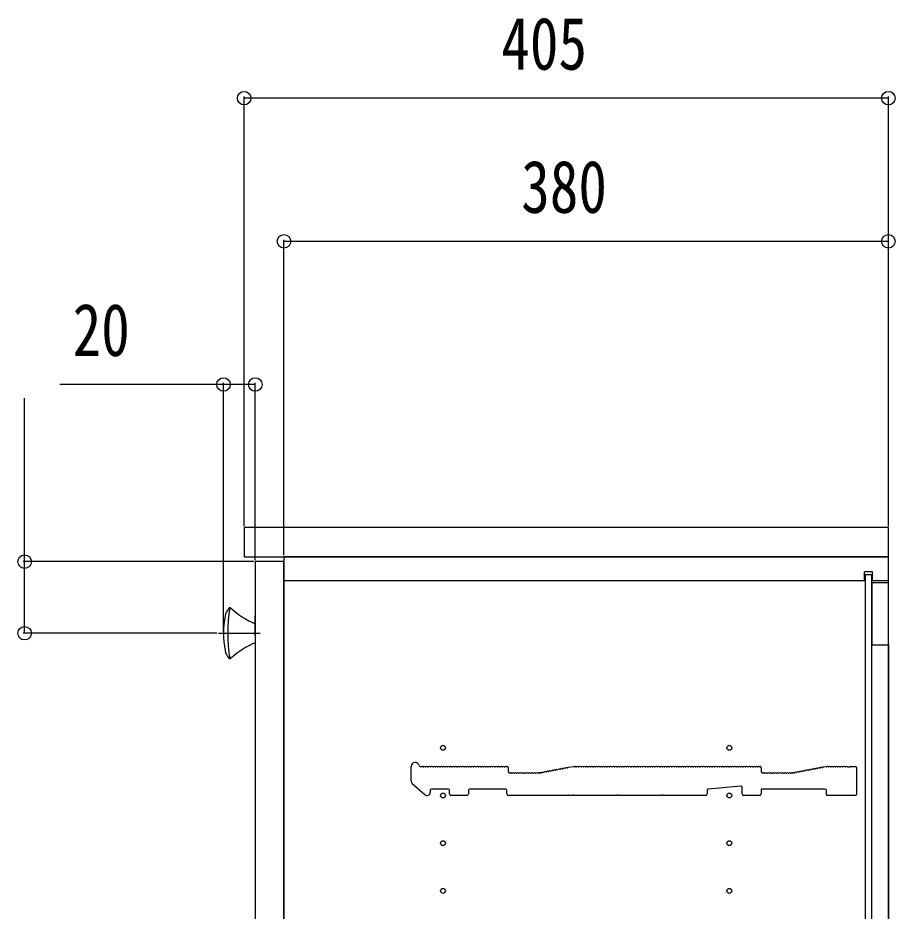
# Model space of a CAD drawing. Units: millimetres, scale not verified. Extents: x -4205 to 4205, y -2970 to 2970.
# Drawn here: x -1196 to -645, y -1588 to -1026 of the extents above; entities that cross this region are included whole.
import ezdxf
from ezdxf.enums import TextEntityAlignment as Align

# ---------------------------------------------------------------- set-up
doc = ezdxf.new("R2010")
doc.units = ezdxf.units.MM
doc.header["$LTSCALE"] = 20
for name, color, linetype in [('0-2_YKK_11', 7, 'Continuous'), ('0-3_YKK_12', 2, 'Continuous'), ('0-4_YKK_13', 4, 'Continuous'), ('0-5_YKK_D', 6, 'Continuous')]:
    doc.layers.add(name, color=color, linetype=linetype)
doc.styles.add('ＭＳ ゴシック', font='')
doc.styles.get('ＭＳ ゴシック').set_extended_font_data('MS Gothic')

msp = doc.modelspace()

# ---------------------------------------------------------------- linework, layer by layer
at = {"layer": '0-2_YKK_11'}
for p, q in [((-948.98, -1506.09), (-948.98, -1496.7)), ((-943.36, -1496.7), (-941.98, -1496.7)), ((-941.42, -1496.9), (-941.04, -1496.9)), ((-939.92, -1496.9), (-939.54, -1496.9)), ((-938.42, -1496.9), (-938.04, -1496.9)), ((-936.92, -1496.9), (-936.54, -1496.9)), ((-935.42, -1496.9), (-935.04, -1496.9)), ((-933.92, -1496.9), (-933.54, -1496.9)), ((-932.42, -1496.9), (-932.04, -1496.9)), ((-930.92, -1496.9), (-930.54, -1496.9)), ((-929.42, -1496.9), (-929.04, -1496.9)), ((-927.92, -1496.9), (-927.54, -1496.9)), ((-926.42, -1496.9), (-926.04, -1496.9)), ((-924.92, -1496.9), (-924.54, -1496.9)), ((-923.42, -1496.9), (-923.04, -1496.9)), ((-921.92, -1496.9), (-921.54, -1496.9)), ((-920.42, -1496.9), (-920.04, -1496.9)), ((-918.92, -1496.9), (-918.54, -1496.9)), ((-917.42, -1496.9), (-917.04, -1496.9)), ((-915.92, -1496.9), (-915.54, -1496.9)), ((-914.42, -1496.9), (-914.04, -1496.9)), ((-912.92, -1496.9), (-912.54, -1496.9)), ((-911.42, -1496.9), (-911.04, -1496.9)), ((-909.92, -1496.9), (-909.54, -1496.9)), ((-908.42, -1496.9), (-908.04, -1496.9)), ((-906.92, -1496.9), (-906.54, -1496.9)), ((-905.42, -1496.9), (-905.04, -1496.9)), ((-903.92, -1496.9), (-903.54, -1496.9)), ((-902.42, -1496.9), (-902.04, -1496.9)), ((-900.92, -1496.9), (-900.54, -1496.9)), ((-899.42, -1496.9), (-899.04, -1496.9)), ((-897.92, -1496.9), (-897.54, -1496.9)), ((-896.42, -1496.9), (-896.04, -1496.9)), ((-894.92, -1496.9), (-894.54, -1496.9)), ((-893.42, -1496.9), (-893.04, -1496.9)), ((-891.92, -1496.9), (-891.54, -1496.9)), ((-890.42, -1496.9), (-890.04, -1496.9)), ((-889.48, -1496.7), (-888.68, -1496.7)), ((-887.98, -1497.4), (-887.98, -1500)), ((-859.82, -1499.35), (-859.44, -1499.28)), ((-858.35, -1499.07), (-857.97, -1499)), ((-856.87, -1498.79), (-856.5, -1498.72)), ((-855.4, -1498.51), (-855.02, -1498.44)), ((-853.93, -1498.23), (-853.55, -1498.16)), ((-852.45, -1497.95), (-852.08, -1497.88)), ((-850.98, -1497.67), (-850.6, -1497.59)), ((-845.42, -1496.9), (-845.04, -1496.9)), ((-843.92, -1496.9), (-843.54, -1496.9)), ((-842.42, -1496.9), (-842.04, -1496.9)), ((-840.92, -1496.9), (-840.54, -1496.9)), ((-839.42, -1496.9), (-839.04, -1496.9)), ((-837.92, -1496.9), (-837.54, -1496.9)), ((-836.42, -1496.9), (-836.04, -1496.9)), ((-834.92, -1496.9), (-834.54, -1496.9)), ((-833.42, -1496.9), (-833.04, -1496.9)), ((-831.92, -1496.9), (-831.54, -1496.9)), ((-830.42, -1496.9), (-830.04, -1496.9)), ((-828.92, -1496.9), (-828.54, -1496.9)), ((-827.42, -1496.9), (-827.04, -1496.9)), ((-825.92, -1496.9), (-825.54, -1496.9)), ((-824.42, -1496.9), (-824.04, -1496.9)), ((-822.92, -1496.9), (-822.54, -1496.9)), ((-821.42, -1496.9), (-821.04, -1496.9)), ((-819.92, -1496.9), (-819.54, -1496.9)), ((-818.42, -1496.9), (-818.04, -1496.9)), ((-816.92, -1496.9), (-816.54, -1496.9)), ((-815.42, -1496.9), (-815.04, -1496.9)), ((-813.92, -1496.9), (-813.54, -1496.9)), ((-812.42, -1496.9), (-812.04, -1496.9)), ((-810.92, -1496.9), (-810.54, -1496.9)), ((-809.42, -1496.9), (-809.04, -1496.9)), ((-807.92, -1496.9), (-807.54, -1496.9)), ((-806.42, -1496.9), (-806.04, -1496.9)), ((-804.92, -1496.9), (-804.54, -1496.9)), ((-803.42, -1496.9), (-803.04, -1496.9)), ((-801.92, -1496.9), (-801.54, -1496.9)), ((-800.42, -1496.9), (-800.04, -1496.9)), ((-798.92, -1496.9), (-798.54, -1496.9)), ((-797.42, -1496.9), (-797.04, -1496.9)), ((-795.92, -1496.9), (-795.54, -1496.9)), ((-794.42, -1496.9), (-794.04, -1496.9)), ((-792.92, -1496.9), (-792.54, -1496.9)), ((-791.42, -1496.9), (-791.04, -1496.9)), ((-789.92, -1496.9), (-789.54, -1496.9)), ((-788.42, -1496.9), (-788.04, -1496.9)), ((-786.92, -1496.9), (-786.54, -1496.9)), ((-785.42, -1496.9), (-785.04, -1496.9)), ((-783.92, -1496.9), (-783.54, -1496.9)), ((-782.42, -1496.9), (-782.04, -1496.9)), ((-780.92, -1496.9), (-780.54, -1496.9)), ((-779.42, -1496.9), (-779.04, -1496.9)), ((-777.92, -1496.9), (-777.54, -1496.9)), ((-776.42, -1496.9), (-776.04, -1496.9)), ((-774.92, -1496.9), (-774.54, -1496.9)), ((-773.42, -1496.9), (-773.04, -1496.9)), ((-771.92, -1496.9), (-771.54, -1496.9)), ((-770.42, -1496.9), (-770.04, -1496.9)), ((-768.92, -1496.9), (-768.54, -1496.9)), ((-767.42, -1496.9), (-767.04, -1496.9)), ((-765.92, -1496.9), (-765.54, -1496.9)), ((-764.42, -1496.9), (-764.04, -1496.9)), ((-762.92, -1496.9), (-762.54, -1496.9)), ((-761.42, -1496.9), (-761.04, -1496.9)), ((-759.92, -1496.9), (-759.54, -1496.9)), ((-758.42, -1496.9), (-758.04, -1496.9)), ((-756.92, -1496.9), (-756.54, -1496.9)), ((-755.42, -1496.9), (-755.04, -1496.9)), ((-753.92, -1496.9), (-753.54, -1496.9)), ((-752.42, -1496.9), (-752.04, -1496.9)), ((-750.92, -1496.9), (-750.54, -1496.9)), ((-749.42, -1496.9), (-749.04, -1496.9)), ((-747.92, -1496.9), (-747.54, -1496.9)), ((-746.42, -1496.9), (-746.04, -1496.9)), ((-744.92, -1496.9), (-744.54, -1496.9)), ((-743.42, -1496.9), (-743.04, -1496.9)), ((-741.92, -1496.9), (-741.54, -1496.9)), ((-740.42, -1496.9), (-740.04, -1496.9)), ((-738.92, -1496.9), (-738.54, -1496.9)), ((-737.42, -1496.9), (-737.04, -1496.9)), ((-735.92, -1496.9), (-735.54, -1496.9)), ((-734.42, -1496.9), (-734.04, -1496.9)), ((-732.92, -1496.9), (-732.54, -1496.9)), ((-731.42, -1496.9), (-731.04, -1496.9)), ((-730.48, -1496.7), (-729.68, -1496.7)), ((-728.98, -1497.4), (-728.98, -1500)), ((-700.82, -1499.35), (-700.44, -1499.28)), ((-699.35, -1499.07), (-698.97, -1499)), ((-697.87, -1498.79), (-697.5, -1498.72)), ((-696.4, -1498.51), (-696.02, -1498.44)), ((-694.93, -1498.23), (-694.55, -1498.16)), ((-693.45, -1497.95), (-693.08, -1497.88)), ((-691.98, -1497.67), (-691.6, -1497.59)), ((-690.5, -1497.39), (-690.13, -1497.31)), ((-689.62, -1497.01), (-688.05, -1496.71)), ((-687.91, -1496.7), (-687.48, -1496.7)), ((-686.92, -1496.9), (-686.54, -1496.9)), ((-685.42, -1496.9), (-685.04, -1496.9)), ((-683.92, -1496.9), (-683.54, -1496.9)), ((-682.42, -1496.9), (-682.04, -1496.9)), ((-680.92, -1496.9), (-680.54, -1496.9)), ((-679.42, -1496.9), (-679.04, -1496.9)), ((-677.92, -1496.9), (-677.54, -1496.9)), ((-676.42, -1496.9), (-676.04, -1496.9)), ((-672.48, -1496.7), (-669.68, -1496.7)), ((-668.98, -1497.4), (-668.98, -1514.3)), ((-887.28, -1500.7), (-886.48, -1500.7)), ((-885.92, -1500.9), (-885.54, -1500.9)), ((-884.42, -1500.9), (-884.04, -1500.9)), ((-882.92, -1500.9), (-882.54, -1500.9)), ((-881.42, -1500.9), (-881.04, -1500.9)), ((-879.92, -1500.9), (-879.54, -1500.9)), ((-878.42, -1500.9), (-878.04, -1500.9)), ((-876.92, -1500.9), (-876.54, -1500.9)), ((-875.42, -1500.9), (-875.04, -1500.9)), ((-873.92, -1500.9), (-873.54, -1500.9)), ((-872.42, -1500.9), (-872.04, -1500.9)), ((-870.92, -1500.9), (-870.54, -1500.9)), ((-869.42, -1500.9), (-869.04, -1500.9)), ((-868.48, -1500.7), (-868.05, -1500.7)), ((-868.05, -1500.7), (-868.48, -1500.7)), ((-867.19, -1500.75), (-866.81, -1500.68)), ((-865.71, -1500.47), (-865.34, -1500.4)), ((-864.24, -1500.19), (-863.87, -1500.12)), ((-862.77, -1499.91), (-862.39, -1499.84)), ((-861.29, -1499.63), (-860.92, -1499.56)), ((-728.28, -1500.7), (-727.48, -1500.7)), ((-726.92, -1500.9), (-726.54, -1500.9)), ((-725.42, -1500.9), (-725.04, -1500.9)), ((-723.92, -1500.9), (-723.54, -1500.9)), ((-722.42, -1500.9), (-722.04, -1500.9)), ((-720.92, -1500.9), (-720.54, -1500.9)), ((-719.42, -1500.9), (-719.04, -1500.9)), ((-717.92, -1500.9), (-717.54, -1500.9)), ((-716.42, -1500.9), (-716.04, -1500.9)), ((-714.92, -1500.9), (-714.54, -1500.9)), ((-713.42, -1500.9), (-713.04, -1500.9)), ((-711.92, -1500.9), (-711.54, -1500.9)), ((-710.42, -1500.9), (-710.04, -1500.9)), ((-709.48, -1500.7), (-709.05, -1500.7)), ((-708.92, -1500.69), (-708.77, -1500.66)), ((-708.19, -1500.75), (-707.81, -1500.68)), ((-706.71, -1500.47), (-706.34, -1500.4)), ((-705.24, -1500.19), (-704.87, -1500.12)), ((-703.77, -1499.91), (-703.39, -1499.84)), ((-702.29, -1499.63), (-701.92, -1499.56)), ((-940.29, -1514.51), (-948.29, -1507.6)), ((-741.74, -1509.07), (-762.34, -1510.94)), ((-740.98, -1514), (-740.98, -1509.77)), ((-936.98, -1511.7), (-936.98, -1513)), ((-925.68, -1511), (-936.28, -1511)), ((-924.98, -1514), (-924.98, -1511.7)), ((-913.98, -1515), (-923.98, -1515)), ((-912.98, -1511.7), (-912.98, -1514)), ((-889.48, -1511), (-912.28, -1511)), ((-888.78, -1514), (-888.78, -1511.7)), ((-762.98, -1511.64), (-762.98, -1514)), ((-729.98, -1515), (-739.98, -1515)), ((-687.98, -1514.3), (-687.98, -1511.7)), ((-669.68, -1515), (-687.28, -1515))]:
    msp.add_line(p, q, dxfattribs=at)
for points in [[(-850.09, -1497.29), (-846.98, -1496.7), (-845.98, -1496.7)], [(-674.92, -1496.9), (-674.73, -1496.97), (-673.23, -1496.97), (-673.04, -1496.9)], [(-867.77, -1500.66), (-867.92, -1500.69), (-867.77, -1500.66)], [(-763.98, -1515), (-790.41, -1515), (-790.65, -1514.87), (-791.31, -1514.87), (-791.55, -1515), (-818.41, -1515), (-818.65, -1514.87), (-819.31, -1514.87), (-819.55, -1515), (-846.41, -1515), (-846.65, -1514.87), (-847.31, -1514.87), (-847.55, -1515), (-887.78, -1515)], [(-688.68, -1511), (-728.98, -1511), (-728.98, -1514)]]:
    msp.add_lwpolyline(points, dxfattribs=at)
for centre, radius, start, end in [((-946.48, -1496.7), 2.5, 12.6356, 180), ((-943.36, -1496), 0.7, 192.6356, 270), ((-941.98, -1497.58), 0.88, 50.536, 90), ((-940.48, -1497.58), 0.88, 50.536, 129.464), ((-938.98, -1497.58), 0.88, 50.536, 129.464), ((-937.48, -1497.58), 0.88, 50.536, 129.464), ((-935.98, -1497.58), 0.88, 50.536, 129.464), ((-934.48, -1497.58), 0.88, 50.536, 129.464), ((-932.98, -1497.58), 0.88, 50.536, 129.464), ((-931.48, -1497.58), 0.88, 50.536, 129.464), ((-929.98, -1497.58), 0.88, 50.536, 129.464), ((-928.48, -1497.58), 0.88, 50.536, 129.464), ((-926.98, -1497.58), 0.88, 50.536, 129.464), ((-925.48, -1497.58), 0.88, 50.536, 129.464), ((-923.98, -1497.58), 0.88, 50.536, 129.464), ((-922.48, -1497.58), 0.88, 50.536, 129.464), ((-920.98, -1497.58), 0.88, 50.536, 129.464), ((-919.48, -1497.58), 0.88, 50.536, 129.464), ((-917.98, -1497.58), 0.88, 50.536, 129.464), ((-916.48, -1497.58), 0.88, 50.536, 129.464), ((-914.98, -1497.58), 0.88, 50.536, 129.464), ((-913.48, -1497.58), 0.88, 50.536, 129.464), ((-911.98, -1497.58), 0.88, 50.536, 129.464), ((-910.48, -1497.58), 0.88, 50.536, 129.464), ((-908.98, -1497.58), 0.88, 50.536, 129.464), ((-907.48, -1497.58), 0.88, 50.536, 129.464), ((-905.98, -1497.58), 0.88, 50.536, 129.464), ((-904.48, -1497.58), 0.88, 50.536, 129.464), ((-902.98, -1497.58), 0.88, 50.536, 129.464), ((-901.48, -1497.58), 0.88, 50.536, 129.464), ((-899.98, -1497.58), 0.88, 50.536, 129.464), ((-898.48, -1497.58), 0.88, 50.536, 129.464), ((-896.98, -1497.58), 0.88, 50.536, 129.464), ((-895.48, -1497.58), 0.88, 50.536, 129.464), ((-893.98, -1497.58), 0.88, 50.536, 129.464), ((-892.48, -1497.58), 0.88, 50.536, 129.464), ((-890.98, -1497.58), 0.88, 50.536, 129.464), ((-889.48, -1497.58), 0.88, 90, 129.464), ((-888.68, -1497.4), 0.7, 0, 90), ((-860.24, -1500.12), 0.88, 61.3203, 140.2483), ((-858.77, -1499.84), 0.88, 61.3203, 140.2483), ((-857.29, -1499.56), 0.88, 61.3203, 140.2483), ((-855.82, -1499.28), 0.88, 61.3203, 140.2483), ((-854.35, -1499), 0.88, 61.3203, 140.2483), ((-852.87, -1498.72), 0.88, 61.3203, 140.2483), ((-851.4, -1498.44), 0.88, 61.3203, 140.2483), ((-849.93, -1498.16), 0.88, 100.7843, 140.2483), ((-845.98, -1497.58), 0.88, 50.536, 90), ((-844.48, -1497.58), 0.88, 50.536, 129.464), ((-842.98, -1497.58), 0.88, 50.536, 129.464), ((-841.48, -1497.58), 0.88, 50.536, 129.464), ((-839.98, -1497.58), 0.88, 50.536, 129.464), ((-838.48, -1497.58), 0.88, 50.536, 129.464), ((-836.98, -1497.58), 0.88, 50.536, 129.464), ((-835.48, -1497.58), 0.88, 50.536, 129.464), ((-833.98, -1497.58), 0.88, 50.536, 129.464), ((-832.48, -1497.58), 0.88, 50.536, 129.464), ((-830.98, -1497.58), 0.88, 50.536, 129.464), ((-829.48, -1497.58), 0.88, 50.536, 129.464), ((-827.98, -1497.58), 0.88, 50.536, 129.464), ((-826.48, -1497.58), 0.88, 50.536, 129.464), ((-824.98, -1497.58), 0.88, 50.536, 129.464), ((-823.48, -1497.58), 0.88, 50.536, 129.464), ((-821.98, -1497.58), 0.88, 50.536, 129.464), ((-820.48, -1497.58), 0.88, 50.536, 129.464), ((-818.98, -1497.58), 0.88, 50.536, 129.464), ((-817.48, -1497.58), 0.88, 50.536, 129.464), ((-815.98, -1497.58), 0.88, 50.536, 129.464), ((-814.48, -1497.58), 0.88, 50.536, 129.464), ((-812.98, -1497.58), 0.88, 50.536, 129.464), ((-811.48, -1497.58), 0.88, 50.536, 129.464), ((-809.98, -1497.58), 0.88, 50.536, 129.464), ((-808.48, -1497.58), 0.88, 50.536, 129.464), ((-806.98, -1497.58), 0.88, 50.536, 129.464), ((-805.48, -1497.58), 0.88, 50.536, 129.464), ((-803.98, -1497.58), 0.88, 50.536, 129.464), ((-802.48, -1497.58), 0.88, 50.536, 129.464), ((-800.98, -1497.58), 0.88, 50.536, 129.464), ((-799.48, -1497.58), 0.88, 50.536, 129.464), ((-797.98, -1497.58), 0.88, 50.536, 129.464), ((-796.48, -1497.58), 0.88, 50.536, 129.464), ((-794.98, -1497.58), 0.88, 50.536, 129.464), ((-793.48, -1497.58), 0.88, 50.536, 129.464), ((-791.98, -1497.58), 0.88, 50.536, 129.464), ((-790.48, -1497.58), 0.88, 50.536, 129.464), ((-788.98, -1497.58), 0.88, 50.536, 129.464), ((-787.48, -1497.58), 0.88, 50.536, 129.464), ((-785.98, -1497.58), 0.88, 50.536, 129.464), ((-784.48, -1497.58), 0.88, 50.536, 129.464), ((-782.98, -1497.58), 0.88, 50.536, 129.464), ((-781.48, -1497.58), 0.88, 50.536, 129.464), ((-779.98, -1497.58), 0.88, 50.536, 129.464), ((-778.48, -1497.58), 0.88, 50.536, 129.464), ((-776.98, -1497.58), 0.88, 50.536, 129.464), ((-775.48, -1497.58), 0.88, 50.536, 129.464), ((-773.98, -1497.58), 0.88, 50.536, 129.464), ((-772.48, -1497.58), 0.88, 50.536, 129.464), ((-770.98, -1497.58), 0.88, 50.536, 129.464), ((-769.48, -1497.58), 0.88, 50.536, 129.464), ((-767.98, -1497.58), 0.88, 50.536, 129.464), ((-766.48, -1497.58), 0.88, 50.536, 129.464), ((-764.98, -1497.58), 0.88, 50.536, 129.464), ((-763.48, -1497.58), 0.88, 50.536, 129.464), ((-761.98, -1497.58), 0.88, 50.536, 129.464), ((-760.48, -1497.58), 0.88, 50.536, 129.464), ((-758.98, -1497.58), 0.88, 50.536, 129.464), ((-757.48, -1497.58), 0.88, 50.536, 129.464), ((-755.98, -1497.58), 0.88, 50.536, 129.464), ((-754.48, -1497.58), 0.88, 50.536, 129.464), ((-752.98, -1497.58), 0.88, 50.536, 129.464), ((-751.48, -1497.58), 0.88, 50.536, 129.464), ((-749.98, -1497.58), 0.88, 50.536, 129.464), ((-748.48, -1497.58), 0.88, 50.536, 129.464), ((-746.98, -1497.58), 0.88, 50.536, 129.464), ((-745.48, -1497.58), 0.88, 50.536, 129.464), ((-743.98, -1497.58), 0.88, 50.536, 129.464), ((-742.48, -1497.58), 0.88, 50.536, 129.464), ((-740.98, -1497.58), 0.88, 50.536, 129.464), ((-739.48, -1497.58), 0.88, 50.536, 129.464), ((-737.98, -1497.58), 0.88, 50.536, 129.464), ((-736.48, -1497.58), 0.88, 50.536, 129.464), ((-734.98, -1497.58), 0.88, 50.536, 129.464), ((-733.48, -1497.58), 0.88, 50.536, 129.464), ((-731.98, -1497.58), 0.88, 50.536, 129.464), ((-730.48, -1497.58), 0.88, 90, 129.464), ((-729.68, -1497.4), 0.7, 0, 90), ((-701.24, -1500.12), 0.88, 61.3203, 140.2483), ((-699.77, -1499.84), 0.88, 61.3203, 140.2483), ((-698.29, -1499.56), 0.88, 61.3203, 140.2483), ((-696.82, -1499.28), 0.88, 61.3203, 140.2483), ((-695.35, -1499), 0.88, 61.3203, 140.2483), ((-693.87, -1498.72), 0.88, 61.3203, 140.2483), ((-692.4, -1498.44), 0.88, 61.3203, 140.2483), ((-690.93, -1498.16), 0.88, 61.3203, 140.2483), ((-689.45, -1497.88), 0.88, 100.7843, 140.2483), ((-687.91, -1497.4), 0.7, 90, 100.7843), ((-687.48, -1497.58), 0.88, 50.536, 90), ((-685.98, -1497.58), 0.88, 50.536, 129.464), ((-684.48, -1497.58), 0.88, 50.536, 129.464), ((-682.98, -1497.58), 0.88, 50.536, 129.464), ((-681.48, -1497.58), 0.88, 50.536, 129.464), ((-679.98, -1497.58), 0.88, 50.536, 129.464), ((-678.48, -1497.58), 0.88, 50.536, 129.464), ((-676.98, -1497.58), 0.88, 50.536, 129.464), ((-675.48, -1497.58), 0.88, 50.4605, 129.464), ((-672.48, -1497.58), 0.88, 90, 129.5394), ((-669.68, -1497.4), 0.7, 0, 90), ((-887.28, -1500), 0.7, 180, 270), ((-886.48, -1501.58), 0.88, 50.536, 90), ((-884.98, -1501.58), 0.88, 50.536, 129.464), ((-883.48, -1501.58), 0.88, 50.536, 129.464), ((-881.98, -1501.58), 0.88, 50.536, 129.464), ((-880.48, -1501.58), 0.88, 50.536, 129.464), ((-878.98, -1501.58), 0.88, 50.536, 129.464), ((-877.48, -1501.58), 0.88, 50.536, 129.464), ((-875.98, -1501.58), 0.88, 50.536, 129.464), ((-874.48, -1501.58), 0.88, 50.536, 129.464), ((-872.98, -1501.58), 0.88, 50.536, 129.464), ((-871.48, -1501.58), 0.88, 50.536, 129.464), ((-869.98, -1501.58), 0.88, 50.536, 129.464), ((-868.48, -1501.58), 0.88, 90, 129.464), ((-868.05, -1500), 0.7, 270, 280.7843), ((-868.05, -1500), 0.7, 270, 280.7843), ((-867.61, -1501.53), 0.88, 61.3203, 100.7843), ((-866.14, -1501.24), 0.88, 61.3203, 140.2483), ((-864.66, -1500.96), 0.88, 61.3203, 140.2483), ((-863.19, -1500.68), 0.88, 61.3203, 140.2483), ((-861.71, -1500.4), 0.88, 61.3203, 140.2483), ((-728.28, -1500), 0.7, 180, 270), ((-727.48, -1501.58), 0.88, 50.536, 90), ((-725.98, -1501.58), 0.88, 50.536, 129.464), ((-724.48, -1501.58), 0.88, 50.536, 129.464), ((-722.98, -1501.58), 0.88, 50.536, 129.464), ((-721.48, -1501.58), 0.88, 50.536, 129.464), ((-719.98, -1501.58), 0.88, 50.536, 129.464), ((-718.48, -1501.58), 0.88, 50.536, 129.464), ((-716.98, -1501.58), 0.88, 50.536, 129.464), ((-715.48, -1501.58), 0.88, 50.536, 129.464), ((-713.98, -1501.58), 0.88, 50.536, 129.464), ((-712.48, -1501.58), 0.88, 50.536, 129.464), ((-710.98, -1501.58), 0.88, 50.536, 129.464), ((-709.48, -1501.58), 0.88, 90, 129.464), ((-709.05, -1500), 0.7, 270, 280.7843), ((-708.61, -1501.53), 0.88, 61.3203, 100.7843), ((-707.14, -1501.24), 0.88, 61.3203, 140.2483), ((-705.66, -1500.96), 0.88, 61.3203, 140.2483), ((-704.19, -1500.68), 0.88, 61.3203, 140.2483), ((-702.71, -1500.4), 0.88, 61.3203, 140.2483), ((-946.98, -1506.09), 2, 180, 229.1613), ((-741.68, -1509.77), 0.7, 0, 95.1944), ((-938.98, -1513), 2, 229.1613, 0), ((-936.28, -1511.7), 0.7, 90, 180), ((-925.68, -1511.7), 0.7, 0, 90), ((-923.98, -1514), 1, 180, 270), ((-913.98, -1514), 1, 270, 0), ((-912.28, -1511.7), 0.7, 90, 180), ((-889.48, -1511.7), 0.7, 0, 90), ((-887.78, -1514), 1, 180, 270), ((-763.98, -1514), 1, 270, 0), ((-762.28, -1511.64), 0.7, 95.1944, 180), ((-739.98, -1514), 1, 180, 270), ((-729.98, -1514), 1, 270, 0), ((-688.68, -1511.7), 0.7, 0, 90), ((-687.28, -1514.3), 0.7, 180, 270), ((-669.68, -1514.3), 0.7, 270, 0)]:
    msp.add_arc(centre, radius, start, end, dxfattribs=at)
at = {"layer": '0-3_YKK_12'}
for p, q in [((-663.98, -1380), (-663.98, -1374.5)), ((-658.98, -1374.5), (-663.98, -1374.5)), ((-658.98, -1380), (-658.98, -1374.5)), ((-663.98, -1380), (-1028.98, -1380)), ((-648.98, -1380), (-658.98, -1380)), ((-648.98, -1420.25), (-648.98, -2089.75))]:
    msp.add_line(p, q, dxfattribs=at)
for points in [[(-1053.98, -1365), (-648.98, -1365), (-648.98, -1346.6), (-1053.98, -1346.6)], [(-1046.98, -2142), (-1028.98, -2142), (-1028.98, -1368), (-1046.98, -1368)], [(-1028.98, -2145), (-648.98, -2145), (-648.98, -1365), (-1028.98, -1365)], [(-663.48, -2133.75), (-659.48, -2133.75), (-659.48, -1376.25), (-663.48, -1376.25)], [(-659.48, -1420.25), (-648.98, -1420.25), (-648.98, -1381.25), (-659.48, -1381.25)]]:
    msp.add_lwpolyline(points, close=True, dxfattribs=at)
for centre in [(-928.98, -1485), (-748.98, -1485), (-928.98, -1515), (-748.98, -1515), (-928.98, -1545), (-748.98, -1545), (-928.98, -1575), (-748.98, -1575)]:
    msp.add_circle(centre, 1.55, dxfattribs=at)
at = {"layer": '0-4_YKK_13'}
for p, q in [((-1046.98, -1414), (-1046.98, -1402)), ((-1070.16, -1413), (-1043.82, -1413))]:
    msp.add_line(p, q, dxfattribs=at)
for centre, radius, start, end in [((-1056.14, -1403.89), 10, 139.1312, 169.4988), ((-960.06, -1413), 104.22, 171.1708, 188.8292), ((-1062.95, -1398), 1, 47.0722, 139.1312), ((-1028.21, -1360.66), 50, 227.0722, 247.9554), ((-1006.98, -1413), 60, 169.4988, 190.5012), ((-1028.21, -1465.34), 50, 112.0446, 132.9278), ((-1056.14, -1422.11), 10, 190.5012, 220.8688), ((-1062.95, -1428), 1, 220.8688, 312.9278)]:
    msp.add_arc(centre, radius, start, end, dxfattribs=at)
at = {"layer": '0-5_YKK_D'}
for p, q in [((-1053.98, -1345.6), (-1053.98, -1075.6)), ((-648.98, -1076.6), (-1053.98, -1076.6)), ((-648.98, -1345.6), (-648.98, -1075.6)), ((-1028.98, -1364), (-1028.98, -1165.6)), ((-1028.98, -1166.6), (-648.98, -1166.6)), ((-648.98, -1345.6), (-648.98, -1165.6)), ((-1066.98, -1412), (-1066.98, -1255.6)), ((-1046.98, -1367), (-1046.98, -1255.6)), ((-1047.98, -1368), (-1192.98, -1368)), ((-1071.16, -1413), (-1192.98, -1413))]:
    msp.add_line(p, q, dxfattribs=at)
for points in [[(-1046.98, -1256.6), (-1066.98, -1256.6), (-1169.78, -1256.6)], [(-1191.98, -1413), (-1191.98, -1368), (-1191.98, -1265.2)]]:
    msp.add_lwpolyline(points, dxfattribs=at)
for centre in [(-1053.98, -1076.6), (-648.98, -1076.6), (-1028.98, -1166.6), (-648.98, -1166.6), (-1066.98, -1256.6), (-1046.98, -1256.6), (-1191.98, -1368), (-1191.98, -1413)]:
    msp.add_circle(centre, 4.25, dxfattribs=at)

# ---------------------------------------------------------------- texts
at = {"layer": '0-5_YKK_D', "style": 'ＭＳ ゴシック', "width": 0.8}
for s, p in [('405', (-892.28, -1068.6)), ('380', (-879.78, -1158.6)), ('20', (-1161.78, -1248.6))]:
    msp.add_text(s, height=32.99, dxfattribs=at).set_placement(p, align=Align.BOTTOM_LEFT)

doc.saveas('drawing.dxf')
